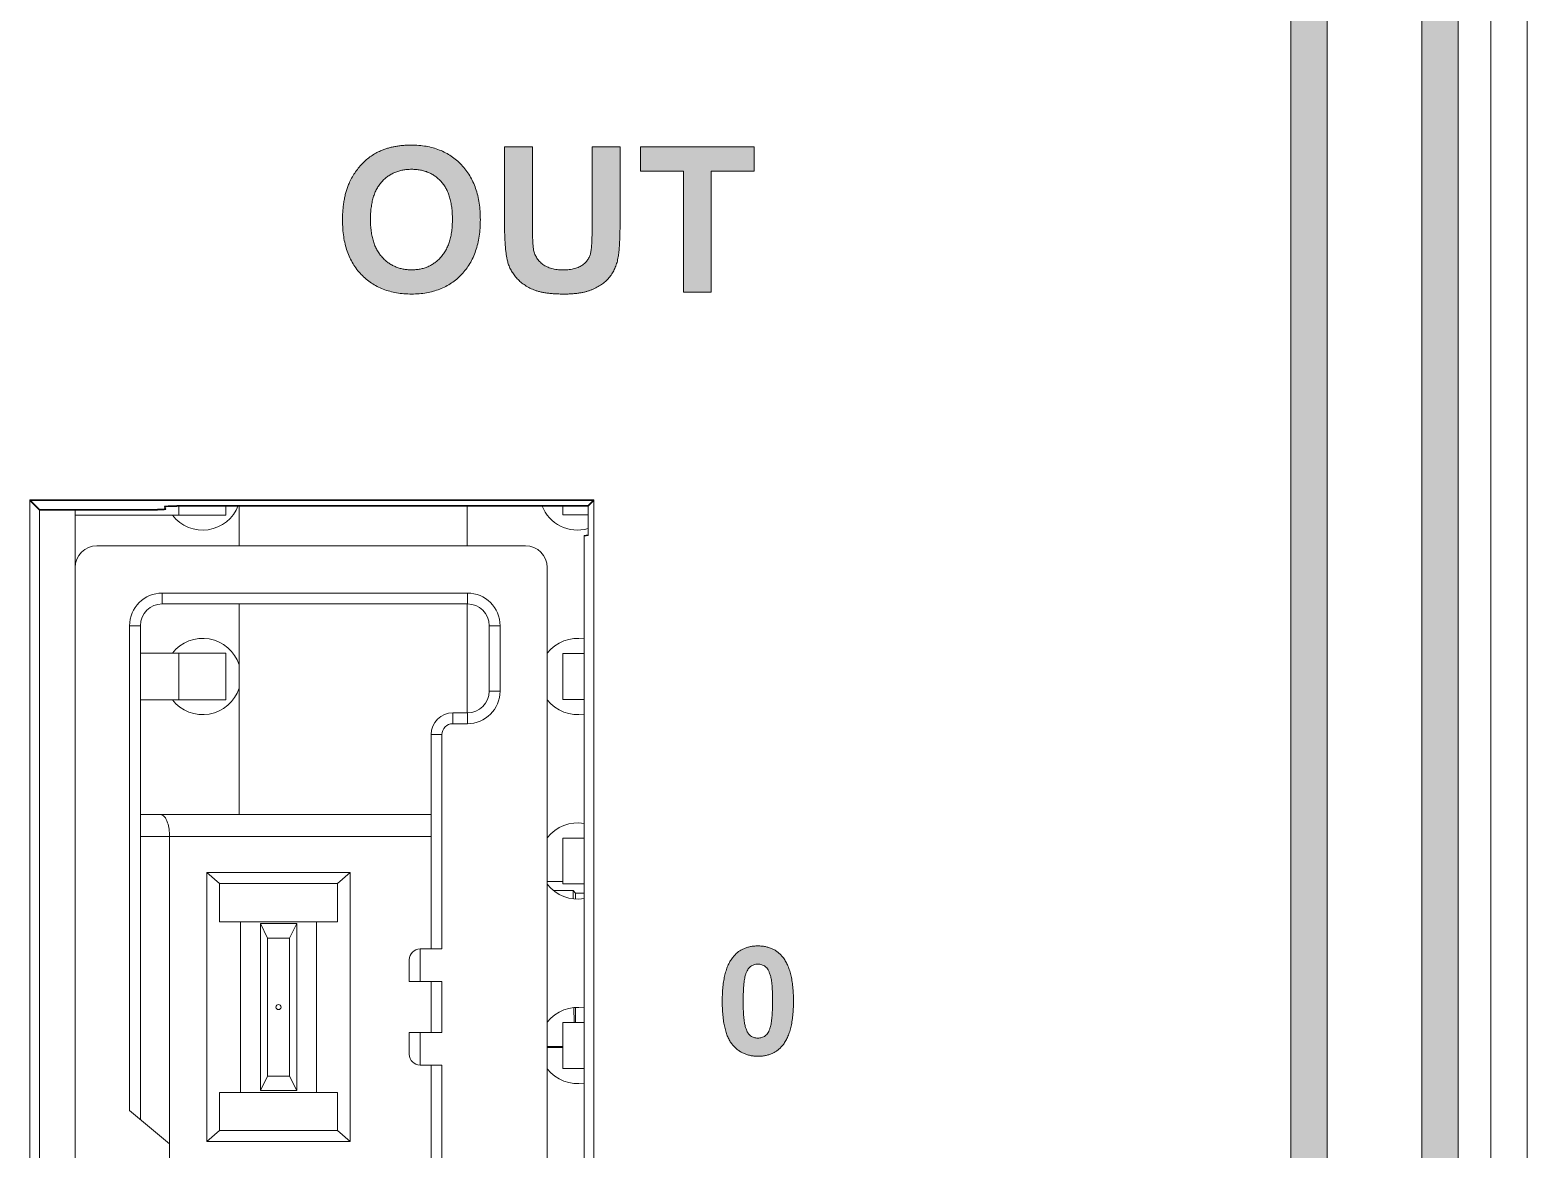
# Model space of a CAD drawing. Extents: x 222 to 1672, y 144 to 807.
# Drawn here: x 453.35 to 473.96, y 442.98 to 458.39 of the extents above; entities that cross this region are included whole.
import ezdxf

# ---------------------------------------------------------------- set-up
doc = ezdxf.new("R2010")
doc.units = 0
doc.header["$LTSCALE"] = 2
doc.header["$MEASUREMENT"] = 0
doc.layers.get('0').update_dxf_attribs({"linetype": 'CONTINUOUS'})
doc.layers.add('DIM', color=7, linetype='CONTINUOUS')

msp = doc.modelspace()

# ---------------------------------------------------------------- hatches: boundary and pattern name
at = {"lineweight": 5}
h = msp.add_hatch(color=256, dxfattribs=at)
edge = h.paths.add_edge_path(flags=0)
edge.add_spline(control_points=[(458.60094, 456.8025), (458.58131, 456.80227), (458.54267, 456.8018), (458.48555, 456.79829), (458.43027, 456.79159), (458.37654, 456.7836), (458.32479, 456.77201), (458.2745, 456.75905), (458.22606, 456.74309), (458.19489, 456.7303), (458.17947, 456.72398)], knot_values=[0, 0, 0, 0, 0.13646926, 0.26853373, 0.39747909, 0.5233718, 0.64589363, 0.76588977, 0.88417581, 1, 1, 1, 1], weights=[1, 1, 1, 1, 1, 1, 1, 1, 1, 1, 1], degree=3, periodic=0)
edge.add_spline(control_points=[(458.17947, 456.72398), (458.15675, 456.71355), (458.11087, 456.6925), (458.04634, 456.65068), (457.98401, 456.60229), (457.92551, 456.54619), (457.87125, 456.48437), (457.82257, 456.41796), (457.77928, 456.34783), (457.75605, 456.29821), (457.74437, 456.27326)], knot_values=[0, 0, 0, 0, 0.11689086, 0.23606231, 0.35901386, 0.4859442, 0.6148793, 0.74369152, 0.87108765, 1, 1, 1, 1], weights=[1, 1, 1, 1, 1, 1, 1, 1, 1, 1, 1], degree=3, periodic=0)
edge.add_spline(control_points=[(457.74437, 456.27326), (457.73722, 456.25571), (457.72265, 456.21993), (457.70432, 456.16389), (457.68911, 456.1047), (457.67695, 456.04259), (457.66661, 455.97756), (457.66027, 455.9093), (457.65545, 455.8381), (457.65517, 455.78956), (457.65503, 455.76484)], knot_values=[0, 0, 0, 0, 0.10936306, 0.22295833, 0.33999827, 0.46184635, 0.58820242, 0.71990065, 0.85737385, 1, 1, 1, 1], weights=[1, 1, 1, 1, 1, 1, 1, 1, 1, 1, 1], degree=3, periodic=0)
edge.add_spline(control_points=[(457.65503, 455.76484), (457.65575, 455.72635), (457.65714, 455.65143), (457.66949, 455.54224), (457.68907, 455.43928), (457.71779, 455.34283), (457.75358, 455.25232), (457.79859, 455.16869), (457.85052, 455.09068), (457.91139, 455.02027), (457.97853, 454.95704), (458.05155, 454.90152), (458.13056, 454.85497), (458.21501, 454.81668), (458.30515, 454.78758), (458.40058, 454.76617), (458.5018, 454.75386), (458.57113, 454.75211), (458.60655, 454.75122)], knot_values=[0, 0, 0, 0, 0.07339736, 0.14284229, 0.2092771, 0.2730235, 0.33450879, 0.3945577, 0.45382587, 0.51289011, 0.57163, 0.62944712, 0.68745578, 0.74616087, 0.80592444, 0.86777895, 0.93244678, 1, 1, 1, 1], weights=[1, 1, 1, 1, 1, 1, 1, 1, 1, 1, 1, 1, 1, 1, 1, 1, 1, 1, 1], degree=3, periodic=0)
edge.add_spline(control_points=[(458.60655, 454.75122), (458.64158, 454.75211), (458.71011, 454.75384), (458.81024, 454.76625), (458.90485, 454.78744), (458.99401, 454.81722), (459.07799, 454.85534), (459.15625, 454.90254), (459.22951, 454.95766), (459.29609, 455.02166), (459.35699, 455.09227), (459.40901, 455.17078), (459.4539, 455.25515), (459.48979, 455.34655), (459.51841, 455.44411), (459.53804, 455.54839), (459.55035, 455.65904), (459.55175, 455.73503), (459.55247, 455.77406)], knot_values=[0, 0, 0, 0, 0.06666596, 0.13045699, 0.19170072, 0.25095071, 0.30908409, 0.36689695, 0.42460687, 0.48322793, 0.54237584, 0.60174516, 0.66213179, 0.72397516, 0.78833509, 0.85539542, 0.92572242, 1, 1, 1, 1], weights=[1, 1, 1, 1, 1, 1, 1, 1, 1, 1, 1, 1, 1, 1, 1, 1, 1, 1, 1], degree=3, periodic=0)
edge.add_spline(control_points=[(459.55247, 455.77406), (459.55173, 455.81335), (459.55031, 455.88986), (459.53818, 456.00138), (459.51791, 456.10622), (459.48946, 456.20457), (459.45304, 456.29634), (459.40836, 456.3816), (459.35526, 456.46007), (459.29427, 456.53145), (459.22655, 456.59508), (459.1532, 456.65085), (459.07436, 456.69799), (458.98992, 456.736), (458.90052, 456.7664), (458.80541, 456.78744), (458.70491, 456.7999), (458.6361, 456.80162), (458.60094, 456.8025)], knot_values=[0, 0, 0, 0, 0.07436179, 0.14479272, 0.21201739, 0.27625515, 0.33831118, 0.39857909, 0.45810394, 0.51727293, 0.57592887, 0.63366578, 0.69136781, 0.74940167, 0.80863597, 0.86977913, 0.9334594, 1, 1, 1, 1], weights=[1, 1, 1, 1, 1, 1, 1, 1, 1, 1, 1, 1, 1, 1, 1, 1, 1, 1, 1], degree=3, periodic=0)
edge = h.paths.add_edge_path(flags=0)
edge.add_spline(control_points=[(458.60575, 456.46917), (458.62648, 456.46863), (458.66702, 456.46756), (458.7262, 456.4594), (458.78228, 456.44613), (458.83542, 456.42795), (458.88506, 456.40344), (458.93176, 456.37433), (458.97486, 456.3393), (459.0152, 456.29971), (459.05142, 456.25422), (459.08264, 456.20298), (459.10921, 456.14643), (459.13076, 456.08437), (459.14744, 456.01689), (459.15931, 455.94401), (459.16659, 455.86569), (459.16742, 455.8116), (459.16785, 455.78367)], knot_values=[0, 0, 0, 0, 0.06178901, 0.12086858, 0.17776155, 0.23342875, 0.28792849, 0.34250964, 0.3971779, 0.45321565, 0.51074479, 0.57009753, 0.63173492, 0.6967238, 0.76568596, 0.83874949, 0.91673504, 1, 1, 1, 1], weights=[1, 1, 1, 1, 1, 1, 1, 1, 1, 1, 1, 1, 1, 1, 1, 1, 1, 1, 1], degree=3, periodic=0)
edge.add_spline(control_points=[(459.16785, 455.78367), (459.16747, 455.75547), (459.16673, 455.7007), (459.15874, 455.62137), (459.1472, 455.54733), (459.12996, 455.47878), (459.10758, 455.4157), (459.08036, 455.358), (459.04809, 455.30586), (459.01121, 455.25922), (458.97006, 455.21844), (458.9264, 455.18241), (458.87957, 455.15239), (458.83036, 455.12708), (458.7781, 455.10799), (458.72306, 455.09424), (458.66528, 455.08622), (458.62581, 455.08512), (458.60575, 455.08455)], knot_values=[0, 0, 0, 0, 0.08340256, 0.16199431, 0.23565508, 0.30493971, 0.37080045, 0.43336445, 0.4933397, 0.55183778, 0.60883276, 0.6644329, 0.71901145, 0.77308278, 0.82783696, 0.88322611, 0.94066854, 1, 1, 1, 1], weights=[1, 1, 1, 1, 1, 1, 1, 1, 1, 1, 1, 1, 1, 1, 1, 1, 1, 1, 1], degree=3, periodic=0)
edge.add_spline(control_points=[(458.60575, 455.08455), (458.5857, 455.08513), (458.54623, 455.08626), (458.48838, 455.09411), (458.43345, 455.10848), (458.38096, 455.12763), (458.33122, 455.15268), (458.2838, 455.1828), (458.23981, 455.21924), (458.19844, 455.26052), (458.16057, 455.30689), (458.12801, 455.35903), (458.10078, 455.41639), (458.07841, 455.47882), (458.06073, 455.54637), (458.0487, 455.61906), (458.04077, 455.69683), (458.04003, 455.7504), (458.03965, 455.77806)], knot_values=[0, 0, 0, 0, 0.0595377, 0.1171798, 0.17285898, 0.22780348, 0.28277087, 0.3378725, 0.39422382, 0.45197763, 0.51117506, 0.57156869, 0.63399234, 0.69933567, 0.76819203, 0.84100102, 0.91789283, 1, 1, 1, 1], weights=[1, 1, 1, 1, 1, 1, 1, 1, 1, 1, 1, 1, 1, 1, 1, 1, 1, 1, 1], degree=3, periodic=0)
edge.add_spline(control_points=[(458.03965, 455.77806), (458.04009, 455.80612), (458.04095, 455.86047), (458.04803, 455.93925), (458.06063, 456.01242), (458.07699, 456.08045), (458.09922, 456.14292), (458.12594, 456.2001), (458.15767, 456.25185), (458.19445, 456.29769), (458.23491, 456.33825), (458.27876, 456.37329), (458.32587, 456.40285), (458.3758, 456.42723), (458.42895, 456.44641), (458.4852, 456.45929), (458.54447, 456.46759), (458.58502, 456.46863), (458.60575, 456.46917)], knot_values=[0, 0, 0, 0, 0.08309008, 0.16093541, 0.23395415, 0.3028278, 0.36787616, 0.42997559, 0.489466, 0.54715698, 0.60364926, 0.65880777, 0.71301514, 0.76802598, 0.82307093, 0.87995917, 0.93863414, 1, 1, 1, 1], weights=[1, 1, 1, 1, 1, 1, 1, 1, 1, 1, 1, 1, 1, 1, 1, 1, 1, 1, 1], degree=3, periodic=0)
h = msp.add_hatch(color=256, dxfattribs=at)
edge = h.paths.add_edge_path(flags=0)
edge.add_spline(control_points=[(460.69269, 455.08455), (460.67839, 455.08476), (460.65055, 455.08516), (460.6099, 455.089), (460.57157, 455.09434), (460.53547, 455.10232), (460.50192, 455.1132), (460.4705, 455.12615), (460.44099, 455.14062), (460.40623, 455.16428), (460.36782, 455.19774), (460.33015, 455.24466), (460.30164, 455.29788), (460.29129, 455.33682), (460.28604, 455.35659)], knot_values=[0, 0, 0, 0, 0.08038917, 0.15654128, 0.22940043, 0.2979068, 0.36417, 0.4274865, 0.48894978, 0.54852113, 0.6634667, 0.77406868, 0.88526316, 1, 1, 1, 1], weights=[1, 1, 1, 1, 1, 1, 1, 1, 1, 1, 1, 1, 1, 1, 1], degree=3, periodic=0)
edge.add_spline(control_points=[(460.28604, 455.35659), (460.28477, 455.36392), (460.2819, 455.3804), (460.27896, 455.4081), (460.27603, 455.44135), (460.27439, 455.48039), (460.27212, 455.5251), (460.27103, 455.5756), (460.27084, 455.6317), (460.27056, 455.67096), (460.27041, 455.69153)], knot_values=[0, 0, 0, 0, 0.06652353, 0.14943664, 0.24886075, 0.36479786, 0.49861906, 0.64906074, 0.81617506, 1, 1, 1, 1], weights=[1, 1, 1, 1, 1, 1, 1, 1, 1, 1, 1], degree=3, periodic=0)
edge.add_line((460.27041, 455.69153), (460.27041, 456.77686))
edge.add_line((460.27041, 456.77686), (459.8858, 456.77686))
edge.add_line((459.8858, 456.77686), (459.8858, 455.71436))
edge.add_spline(control_points=[(459.8858, 455.71436), (459.88602, 455.68739), (459.88646, 455.63503), (459.8878, 455.55915), (459.89106, 455.48836), (459.8956, 455.42266), (459.90038, 455.36194), (459.9074, 455.30639), (459.91508, 455.25595), (459.92185, 455.22422), (459.92506, 455.20915)], knot_values=[0, 0, 0, 0, 0.15942763, 0.30941019, 0.44845404, 0.57817481, 0.69857221, 0.80830605, 0.90899105, 1, 1, 1, 1], weights=[1, 1, 1, 1, 1, 1, 1, 1, 1, 1, 1], degree=3, periodic=0)
edge.add_spline(control_points=[(459.92506, 455.20915), (459.93031, 455.19002), (459.94098, 455.15114), (459.9665, 455.09519), (459.99836, 455.04016), (460.03755, 454.98695), (460.08442, 454.9367), (460.13947, 454.89128), (460.20198, 454.85073), (460.25996, 454.82144), (460.31118, 454.80069), (460.3549, 454.78782), (460.40254, 454.77598), (460.45466, 454.76709), (460.51093, 454.75989), (460.57148, 454.75465), (460.63644, 454.75209), (460.6812, 454.75152), (460.70431, 454.75122)], knot_values=[0, 0, 0, 0, 0.06048953, 0.12291424, 0.18703728, 0.25439173, 0.32419538, 0.39628452, 0.47171011, 0.55120636, 0.59420856, 0.64024978, 0.69018595, 0.74401006, 0.80155788, 0.86334829, 0.92945731, 1, 1, 1, 1], weights=[1, 1, 1, 1, 1, 1, 1, 1, 1, 1, 1, 1, 1, 1, 1, 1, 1, 1, 1], degree=3, periodic=0)
edge.add_spline(control_points=[(460.70431, 454.75122), (460.72354, 454.75134), (460.7611, 454.75156), (460.81616, 454.75445), (460.86844, 454.75909), (460.91787, 454.76603), (460.96445, 454.77427), (461.00821, 454.78464), (461.04911, 454.7971), (461.09931, 454.81551), (461.15689, 454.84285), (461.21973, 454.88082), (461.27544, 454.92397), (461.32345, 454.97283), (461.36447, 455.02719), (461.39827, 455.08729), (461.42472, 455.15334), (461.44114, 455.21314), (461.4509, 455.26644), (461.45775, 455.31333), (461.46307, 455.36682), (461.46814, 455.4269), (461.47078, 455.4936), (461.47392, 455.56677), (461.4754, 455.64651), (461.47549, 455.70194), (461.47554, 455.73079)], knot_values=[0, 0, 0, 0, 0.03932487, 0.07678331, 0.11270434, 0.14661037, 0.17880056, 0.20939946, 0.23850983, 0.26615535, 0.31868008, 0.36855503, 0.41602247, 0.46236442, 0.50818453, 0.55489108, 0.6029106, 0.65332384, 0.68138696, 0.71367082, 0.75018886, 0.79127918, 0.836933, 0.88666722, 0.94101775, 1, 1, 1, 1], weights=[1, 1, 1, 1, 1, 1, 1, 1, 1, 1, 1, 1, 1, 1, 1, 1, 1, 1, 1, 1, 1, 1, 1, 1, 1, 1, 1], degree=3, periodic=0)
edge.add_line((461.47554, 455.73079), (461.47554, 456.77686))
edge.add_line((461.47554, 456.77686), (461.09093, 456.77686))
edge.add_line((461.09093, 456.77686), (461.09093, 455.66829))
edge.add_spline(control_points=[(461.09093, 455.66829), (461.09083, 455.64919), (461.09064, 455.61233), (461.08981, 455.55918), (461.08873, 455.51015), (461.08682, 455.46553), (461.0839, 455.42507), (461.08077, 455.38887), (461.07732, 455.35676), (461.07166, 455.32007), (461.06063, 455.27797), (461.03729, 455.23187), (461.00421, 455.19044), (460.97028, 455.15971), (460.93858, 455.13795), (460.91163, 455.12345), (460.88171, 455.11159), (460.8492, 455.10145), (460.81388, 455.09413), (460.77592, 455.08835), (460.73521, 455.08533), (460.70712, 455.08482), (460.69269, 455.08455)], knot_values=[0, 0, 0, 0, 0.06863664, 0.13247917, 0.19105257, 0.24486216, 0.29297609, 0.33682133, 0.37546073, 0.4089965, 0.4702461, 0.53099151, 0.59320946, 0.6598157, 0.69469498, 0.73120071, 0.76952582, 0.81021257, 0.85342273, 0.89903706, 0.94814381, 1, 1, 1, 1], weights=[1, 1, 1, 1, 1, 1, 1, 1, 1, 1, 1, 1, 1, 1, 1, 1, 1, 1, 1, 1, 1, 1, 1], degree=3, periodic=0)
msp.add_hatch(color=256, dxfattribs=at).paths.add_polyline_path([(461.75759, 456.77686), (461.75759, 456.44353), (462.34734, 456.44353), (462.34734, 454.77686), (462.73195, 454.77686), (462.73195, 456.44353), (463.3217, 456.44353), (463.3217, 456.77686)], flags=0)
h = msp.add_hatch(color=256, dxfattribs=at)
edge = h.paths.add_edge_path(flags=0)
edge.add_spline(control_points=[(463.71505, 444.40997), (463.72118, 444.41791), (463.73359, 444.43398), (463.75032, 444.45997), (463.766, 444.48765), (463.78039, 444.51731), (463.794, 444.5487), (463.80583, 444.58224), (463.81701, 444.61737), (463.82702, 444.65433), (463.8351, 444.69326), (463.84325, 444.73382), (463.84936, 444.77648), (463.85436, 444.82098), (463.85878, 444.86724), (463.8612, 444.91537), (463.8632, 444.96535), (463.86339, 444.99932), (463.86349, 445.01665)], knot_values=[0, 0, 0, 0, 0.04726516, 0.09577129, 0.14572053, 0.19729806, 0.25129218, 0.30705906, 0.36505864, 0.42525078, 0.48764259, 0.55262317, 0.62046967, 0.69088208, 0.76397059, 0.8397144, 0.9182258, 1, 1, 1, 1], weights=[1, 1, 1, 1, 1, 1, 1, 1, 1, 1, 1, 1, 1, 1, 1, 1, 1, 1, 1], degree=3, periodic=0)
edge.add_spline(control_points=[(463.86349, 445.01665), (463.86339, 445.03398), (463.86319, 445.06804), (463.86121, 445.11813), (463.85878, 445.16635), (463.85435, 445.21261), (463.84939, 445.25712), (463.84311, 445.29982), (463.83552, 445.34058), (463.82732, 445.37957), (463.81725, 445.41637), (463.80655, 445.45156), (463.79422, 445.48469), (463.78092, 445.51604), (463.76703, 445.54567), (463.75112, 445.57307), (463.73457, 445.5989), (463.72228, 445.61488), (463.71626, 445.62272)], knot_values=[0, 0, 0, 0, 0.08189537, 0.16099617, 0.23685222, 0.31004903, 0.38056578, 0.44851282, 0.51396733, 0.57645159, 0.63673293, 0.69422523, 0.750237, 0.80369016, 0.85513767, 0.90474939, 0.95332739, 1, 1, 1, 1], weights=[1, 1, 1, 1, 1, 1, 1, 1, 1, 1, 1, 1, 1, 1, 1, 1, 1, 1, 1], degree=3, periodic=0)
edge.add_spline(control_points=[(463.71626, 445.62272), (463.70573, 445.63501), (463.68494, 445.6593), (463.64895, 445.69058), (463.61051, 445.71756), (463.56879, 445.73942), (463.52407, 445.75626), (463.47637, 445.76817), (463.42572, 445.77559), (463.39096, 445.77643), (463.37311, 445.77686)], knot_values=[0, 0, 0, 0, 0.12442451, 0.24564757, 0.36580018, 0.48507956, 0.60703538, 0.73264767, 0.8626769, 1, 1, 1, 1], weights=[1, 1, 1, 1, 1, 1, 1, 1, 1, 1, 1], degree=3, periodic=0)
edge.add_spline(control_points=[(463.37311, 445.77686), (463.35535, 445.77643), (463.32059, 445.77558), (463.27008, 445.76812), (463.22238, 445.75668), (463.17797, 445.7395), (463.1362, 445.71833), (463.09778, 445.6918), (463.06218, 445.66079), (463.04159, 445.63671), (463.03116, 445.62452)], knot_values=[0, 0, 0, 0, 0.13724218, 0.26869426, 0.39400061, 0.51584763, 0.63605872, 0.75530012, 0.87604159, 1, 1, 1, 1], weights=[1, 1, 1, 1, 1, 1, 1, 1, 1, 1, 1], degree=3, periodic=0)
edge.add_spline(control_points=[(463.03116, 445.62452), (463.02504, 445.61659), (463.01263, 445.60052), (462.99589, 445.57453), (462.9802, 445.54685), (462.9659, 445.51725), (462.95214, 445.48603), (462.94042, 445.45254), (462.92914, 445.41757), (462.91964, 445.38058), (462.91099, 445.34189), (462.90303, 445.30136), (462.89681, 445.25883), (462.89188, 445.21451), (462.88742, 445.16836), (462.88503, 445.12043), (462.88301, 445.07065), (462.88282, 445.03688), (462.88272, 445.01965)], knot_values=[0, 0, 0, 0, 0.04739756, 0.09603957, 0.14612872, 0.19785074, 0.25156077, 0.30748387, 0.36564592, 0.42542701, 0.48809583, 0.55325843, 0.62082615, 0.6914358, 0.76425703, 0.84021301, 0.91847068, 1, 1, 1, 1], weights=[1, 1, 1, 1, 1, 1, 1, 1, 1, 1, 1, 1, 1, 1, 1, 1, 1, 1, 1], degree=3, periodic=0)
edge.add_spline(control_points=[(462.88272, 445.01965), (462.88286, 445.00212), (462.88314, 444.96776), (462.88455, 444.91726), (462.88735, 444.86888), (462.89082, 444.82247), (462.8957, 444.7782), (462.90128, 444.73588), (462.90832, 444.69563), (462.91589, 444.65727), (462.92504, 444.62114), (462.9349, 444.58701), (462.94591, 444.55486), (462.95838, 444.52491), (462.97115, 444.49661), (462.98553, 444.47066), (463.001, 444.44674), (463.02238, 444.4177), (463.05181, 444.38555), (463.08947, 444.35106), (463.13017, 444.32216), (463.17363, 444.29843), (463.21973, 444.28004), (463.26858, 444.26719), (463.31996, 444.25916), (463.35515, 444.25815), (463.37311, 444.25763)], knot_values=[0, 0, 0, 0, 0.05118204, 0.10033534, 0.14749325, 0.19266703, 0.23620178, 0.27752007, 0.3172814, 0.35547941, 0.39165343, 0.42608062, 0.45919078, 0.49079835, 0.52076268, 0.54982135, 0.57732095, 0.60387596, 0.65502457, 0.70430386, 0.75274911, 0.8003861, 0.84855604, 0.89729083, 0.94758538, 1, 1, 1, 1], weights=[1, 1, 1, 1, 1, 1, 1, 1, 1, 1, 1, 1, 1, 1, 1, 1, 1, 1, 1, 1, 1, 1, 1, 1, 1, 1, 1], degree=3, periodic=0)
edge.add_spline(control_points=[(463.37311, 444.25763), (463.39086, 444.25806), (463.42562, 444.25891), (463.47614, 444.26636), (463.52391, 444.27789), (463.56842, 444.29483), (463.61006, 444.31626), (463.64844, 444.34268), (463.68403, 444.37371), (463.70462, 444.39778), (463.71505, 444.40997)], knot_values=[0, 0, 0, 0, 0.13723726, 0.26868461, 0.39398646, 0.51655324, 0.63607179, 0.7553089, 0.87604604, 1, 1, 1, 1], weights=[1, 1, 1, 1, 1, 1, 1, 1, 1, 1, 1], degree=3, periodic=0)
edge = h.paths.add_edge_path(flags=0)
edge.add_spline(control_points=[(463.37311, 444.50763), (463.36397, 444.50808), (463.34602, 444.50897), (463.31965, 444.51459), (463.29527, 444.52525), (463.27152, 444.53903), (463.24978, 444.55974), (463.23103, 444.5884), (463.21377, 444.62447), (463.20125, 444.66028), (463.19286, 444.69446), (463.18678, 444.72572), (463.18229, 444.76208), (463.17791, 444.80333), (463.17526, 444.84966), (463.17262, 444.90083), (463.17168, 444.95705), (463.17135, 444.99621), (463.17118, 445.01665)], knot_values=[0, 0, 0, 0, 0.04512183, 0.08866411, 0.13209397, 0.17601351, 0.22357724, 0.27870269, 0.34415022, 0.42060727, 0.465452, 0.51781002, 0.57766109, 0.64623624, 0.72253169, 0.80666994, 0.89914086, 1, 1, 1, 1], weights=[1, 1, 1, 1, 1, 1, 1, 1, 1, 1, 1, 1, 1, 1, 1, 1, 1, 1, 1], degree=3, periodic=0)
edge.add_spline(control_points=[(463.17118, 445.01665), (463.17131, 445.03718), (463.17155, 445.07665), (463.1731, 445.13355), (463.17531, 445.18576), (463.17899, 445.23345), (463.18338, 445.27655), (463.18868, 445.31517), (463.19508, 445.34912), (463.20071, 445.36994), (463.20334, 445.37963)], knot_values=[0, 0, 0, 0, 0.16858733, 0.32406361, 0.4673016, 0.59760521, 0.71666262, 0.82295757, 0.91762651, 1, 1, 1, 1], weights=[1, 1, 1, 1, 1, 1, 1, 1, 1, 1, 1], degree=3, periodic=0)
edge.add_spline(control_points=[(463.20334, 445.37963), (463.20753, 445.39247), (463.21545, 445.41668), (463.23128, 445.44908), (463.24961, 445.47548), (463.27124, 445.49517), (463.29473, 445.50933), (463.31957, 445.51947), (463.34587, 445.52561), (463.36396, 445.52644), (463.37311, 445.52686)], knot_values=[0, 0, 0, 0, 0.1659673, 0.31305139, 0.44192502, 0.55875683, 0.66987759, 0.77761514, 0.88757604, 1, 1, 1, 1], weights=[1, 1, 1, 1, 1, 1, 1, 1, 1, 1, 1], degree=3, periodic=0)
edge.add_spline(control_points=[(463.37311, 445.52686), (463.38225, 445.52644), (463.40034, 445.5256), (463.42657, 445.51953), (463.45117, 445.5093), (463.47471, 445.49511), (463.49641, 445.47405), (463.51551, 445.44542), (463.53233, 445.40911), (463.54481, 445.37346), (463.55386, 445.33952), (463.55919, 445.308), (463.5645, 445.27167), (463.568, 445.23022), (463.57157, 445.18386), (463.5733, 445.13254), (463.57507, 445.07625), (463.57504, 445.03708), (463.57503, 445.01665)], knot_values=[0, 0, 0, 0, 0.04504961, 0.08911225, 0.13182726, 0.17593411, 0.22376167, 0.27948519, 0.34461322, 0.4204821, 0.46537732, 0.51756058, 0.57787186, 0.64628919, 0.72249611, 0.80697112, 0.89930591, 1, 1, 1, 1], weights=[1, 1, 1, 1, 1, 1, 1, 1, 1, 1, 1, 1, 1, 1, 1, 1, 1, 1, 1], degree=3, periodic=0)
edge.add_spline(control_points=[(463.57503, 445.01665), (463.5749, 444.99621), (463.57466, 444.95684), (463.57312, 444.90004), (463.5709, 444.84783), (463.56724, 444.80024), (463.56283, 444.75734), (463.55754, 444.71902), (463.5511, 444.68528), (463.5455, 444.66455), (463.54288, 444.65487)], knot_values=[0, 0, 0, 0, 0.16831399, 0.32429901, 0.4680057, 0.59873569, 0.71736211, 0.82318795, 0.91735697, 1, 1, 1, 1], weights=[1, 1, 1, 1, 1, 1, 1, 1, 1, 1, 1], degree=3, periodic=0)
edge.add_spline(control_points=[(463.54288, 444.65487), (463.53868, 444.64203), (463.53076, 444.61781), (463.51493, 444.58542), (463.49662, 444.55899), (463.47501, 444.53944), (463.45167, 444.52499), (463.4268, 444.51516), (463.40046, 444.50881), (463.38236, 444.50803), (463.37311, 444.50763)], knot_values=[0, 0, 0, 0, 0.16594734, 0.31301373, 0.44187187, 0.55868963, 0.66874762, 0.77761382, 0.88636151, 1, 1, 1, 1], weights=[1, 1, 1, 1, 1, 1, 1, 1, 1, 1, 1], degree=3, periodic=0)
at = {"layer": 'DIM', "lineweight": 5}
for points in [[(470.71272, 463.32772), (470.71272, 393.826), (468.46272, 391.576), (468.46272, 390.86889), (471.21272, 393.61889), (471.21272, 463.53483), (468.46272, 466.28483), (468.46272, 465.57772)], [(473.01272, 392.87331), (473.01272, 464.28042), (472.02082, 465.27231), (472.02082, 464.56521), (472.51272, 464.07331), (472.51272, 393.08042), (472.02082, 392.58852), (472.02082, 391.88141)]]:
    msp.add_hatch(color=256, dxfattribs=at).paths.add_polyline_path(points, flags=0)

# ---------------------------------------------------------------- linework, layer by layer
at = {"linetype": 'Continuous', "lineweight": 5}
for p, q in [((473.46272, 380.57686), (473.46272, 476.57686)), ((473.96272, 476.57686), (473.96272, 380.57686)), ((473.01272, 392.87331), (473.01272, 464.28042)), ((472.51272, 464.07331), (472.51272, 393.08041)), ((471.21272, 393.61889), (471.21272, 463.53483)), ((470.71272, 463.32773), (470.71272, 393.826))]:
    msp.add_line(p, q, dxfattribs=at)
at = {"lineweight": 5}
for p, q in [((460.27041, 456.77686), (459.8858, 456.77686)), ((459.8858, 456.77686), (459.8858, 455.71436)), ((460.27041, 455.69153), (460.27041, 456.77686)), ((461.47554, 456.77686), (461.09093, 456.77686)), ((461.09093, 456.77686), (461.09093, 455.66829)), ((461.47554, 455.73079), (461.47554, 456.77686)), ((463.3217, 456.77686), (461.75759, 456.77686)), ((461.75759, 456.77686), (461.75759, 456.44353)), ((463.3217, 456.44353), (463.3217, 456.77686)), ((461.75759, 456.44353), (462.34734, 456.44353)), ((462.34734, 456.44353), (462.34734, 454.77686)), ((462.73195, 454.77686), (462.73195, 456.44353)), ((462.73195, 456.44353), (463.3217, 456.44353)), ((462.34734, 454.77686), (462.73195, 454.77686))]:
    msp.add_line(p, q, dxfattribs=at)
at = {"color": 7, "linetype": 'Continuous', "lineweight": 5}
for p, q in [((461.11374, 451.91741), (453.3517, 451.91741)), ((453.3517, 451.91741), (453.3517, 392.95537)), ((453.48272, 451.78639), (453.3517, 451.91741)), ((461.11374, 451.90788), (453.3517, 451.90788)), ((453.3517, 451.90788), (453.3517, 392.94584)), ((453.48272, 451.77686), (453.3517, 451.90788)), ((455.46408, 451.8388), (461.03513, 451.8388)), ((455.46408, 451.82927), (461.03513, 451.82927)), ((456.04998, 451.70637), (456.04998, 451.8388)), ((456.22998, 451.28576), (456.22998, 451.8388)), ((459.36998, 451.28576), (459.36998, 451.8388)), ((460.68998, 451.8388), (460.68998, 451.71137)), ((461.03513, 451.8388), (461.11374, 451.91741)), ((461.03513, 451.82927), (461.11374, 451.90788)), ((461.03513, 451.8388), (461.03513, 451.43639)), ((461.03513, 451.82927), (461.03513, 451.42686)), ((461.11374, 392.95537), (461.11374, 451.91741)), ((461.11374, 392.94584), (461.11374, 451.90788)), ((453.48272, 451.78639), (454.98154, 451.78639)), ((453.48272, 393.08639), (453.48272, 451.78639)), ((453.48272, 451.77686), (454.98154, 451.77686)), ((453.48272, 393.07686), (453.48272, 451.77686)), ((453.97398, 451.78639), (453.97398, 450.98576)), ((453.97398, 451.70637), (455.39998, 451.70637)), ((456.04998, 451.70637), (455.39998, 451.70637)), ((461.03513, 451.71137), (460.68998, 451.71137)), ((461.03513, 451.43639), (460.98272, 451.42766)), ((460.98272, 451.42766), (460.98272, 393.08639)), ((461.03513, 451.42686), (460.98272, 451.41813)), ((460.98272, 451.41813), (460.98272, 393.07686)), ((460.17398, 451.28576), (454.27398, 451.28576)), ((453.97398, 393.88576), (453.97398, 450.98576)), ((460.47398, 393.88576), (460.47398, 450.98576)), ((455.17398, 450.63576), (459.37398, 450.63576)), ((455.17398, 450.63576), (455.17398, 450.48576)), ((459.37398, 450.63576), (459.37398, 450.48576)), ((455.17398, 450.48576), (459.37398, 450.48576)), ((456.22998, 447.58576), (456.22998, 450.48576)), ((459.36998, 448.98576), (459.36998, 450.48576)), ((454.72398, 443.51162), (454.72398, 450.18576)), ((454.72398, 450.18576), (454.87398, 450.18576)), ((454.87398, 443.38576), (454.87398, 450.18576)), ((459.67398, 450.18576), (459.67398, 449.28576)), ((459.82398, 450.18576), (459.67398, 450.18576)), ((459.82398, 450.18576), (459.82398, 449.28576)), ((455.39998, 449.80637), (454.87398, 449.80637)), ((455.39998, 449.80637), (455.39998, 449.16637)), ((455.39998, 449.80637), (456.04998, 449.80637)), ((456.04998, 449.16637), (456.04998, 449.80637)), ((460.68998, 449.80137), (460.68998, 449.17137)), ((460.68998, 449.80137), (460.98272, 449.80137)), ((454.87398, 449.16637), (455.39998, 449.16637)), ((456.04998, 449.16637), (455.39998, 449.16637)), ((459.82398, 449.28576), (459.67398, 449.28576)), ((460.98272, 449.17137), (460.68998, 449.17137)), ((459.37398, 448.98576), (459.17398, 448.98576)), ((459.17398, 448.83576), (459.17398, 448.98576)), ((459.37398, 448.83576), (459.37398, 448.98576)), ((459.37398, 448.83576), (459.17398, 448.83576)), ((459.02398, 448.68576), (458.87398, 448.68576)), ((458.87398, 448.68576), (458.87398, 445.73576)), ((459.02398, 448.68576), (459.02398, 445.73576)), ((455.14971, 447.58576), (454.87398, 447.58576)), ((458.87398, 447.58576), (455.14971, 447.58576)), ((455.27398, 447.28576), (454.87398, 447.28576)), ((455.27398, 443.05012), (455.27398, 447.28576)), ((458.87398, 447.28576), (455.27398, 447.28576)), ((460.68998, 447.26137), (460.68998, 446.63137)), ((460.68998, 447.26137), (460.98272, 447.26137)), ((455.7871, 446.78576), (455.7871, 443.08576)), ((455.9603, 446.63576), (455.7871, 446.78576)), ((455.7871, 446.78576), (457.76086, 446.78576)), ((457.76086, 446.78576), (457.58765, 446.63576)), ((457.76086, 446.78576), (457.76086, 443.08576)), ((460.68998, 446.66416), (460.47398, 446.66416)), ((455.9603, 446.63576), (455.9603, 446.11076)), ((455.9603, 446.63576), (457.58765, 446.63576)), ((457.58765, 446.63576), (457.58765, 446.11076)), ((460.82811, 446.53813), (460.55987, 446.53813)), ((460.98272, 446.63137), (460.68998, 446.63137)), ((460.82811, 446.53813), (460.86272, 446.50352)), ((460.82811, 446.53813), (460.82901, 446.42492)), ((460.98272, 446.50352), (460.86272, 446.50352)), ((460.86272, 446.42208), (460.86272, 446.50352)), ((456.24898, 446.11076), (455.9603, 446.11076)), ((456.24898, 446.11076), (456.24898, 443.76076)), ((457.29898, 446.11076), (456.24898, 446.11076)), ((456.52398, 446.08576), (456.52398, 443.78576)), ((456.52398, 446.08576), (456.62398, 445.88576)), ((457.02398, 446.08576), (456.52398, 446.08576)), ((457.02398, 446.08576), (456.92398, 445.88576)), ((457.02398, 443.78576), (457.02398, 446.08576)), ((457.29898, 446.11076), (457.29898, 443.76076)), ((457.29898, 446.11076), (457.58765, 446.11076)), ((456.62398, 445.88576), (456.62398, 443.98576)), ((456.92398, 445.88576), (456.62398, 445.88576)), ((456.92398, 443.98576), (456.92398, 445.88576)), ((458.72398, 445.73576), (458.72398, 445.28576)), ((459.02398, 445.73576), (458.72398, 445.73576)), ((458.57398, 445.58576), (458.57398, 445.28576)), ((458.72398, 445.28576), (458.57398, 445.28576)), ((458.72398, 445.28576), (459.02398, 445.28576)), ((458.87398, 445.28576), (458.87398, 444.58576)), ((459.02398, 445.28576), (459.02398, 444.58576)), ((460.84088, 444.92907), (460.84253, 444.72137)), ((460.86272, 444.72137), (460.86272, 444.93066)), ((458.57398, 444.58576), (458.57398, 444.28576)), ((458.57398, 444.58576), (458.72398, 444.58576)), ((458.72398, 444.58576), (458.72398, 444.13576)), ((459.02398, 444.58576), (458.72398, 444.58576)), ((460.68998, 444.72137), (460.68998, 444.09137)), ((460.68998, 444.72137), (460.98272, 444.72137)), ((460.68998, 444.39445), (460.47398, 444.39445)), ((460.47398, 444.37685), (460.68998, 444.37685)), ((456.52398, 443.78576), (456.62398, 443.98576)), ((456.62398, 443.98576), (456.92398, 443.98576)), ((457.02398, 443.78576), (456.92398, 443.98576)), ((458.72398, 444.13576), (459.02398, 444.13576)), ((458.87398, 444.13576), (458.87398, 442.68576)), ((459.02398, 444.13576), (459.02398, 442.68576)), ((460.98272, 444.09137), (460.68998, 444.09137)), ((455.9603, 443.76076), (455.9603, 443.23576)), ((456.24898, 443.76076), (455.9603, 443.76076)), ((457.29898, 443.76076), (456.24898, 443.76076)), ((456.52398, 443.78576), (457.02398, 443.78576)), ((457.29898, 443.76076), (457.58765, 443.76076)), ((457.58765, 443.76076), (457.58765, 443.23576)), ((455.27398, 443.05012), (454.72398, 443.51162)), ((455.7871, 443.08576), (455.9603, 443.23576)), ((457.58765, 443.23576), (455.9603, 443.23576)), ((457.58765, 443.23576), (457.76086, 443.08576)), ((455.27398, 442.68576), (455.27398, 443.05012)), ((457.76086, 443.08576), (455.7871, 443.08576))]:
    msp.add_line(p, q, dxfattribs=at)
at = {"color": 8, "linetype": 'Continuous', "lineweight": 5}
msp.add_line((455.39998, 451.8383), (455.39998, 451.70637), dxfattribs=at)
at = {"color": 7, "linetype": 'Continuous', "lineweight": 5}
msp.add_circle((456.77398, 444.93576), 0.035, dxfattribs=at)
for centre, radius, start, end in [((455.72998, 452.02637), 0.525, 217.555079, 339.066974), ((460.88998, 452.02637), 0.525, 200.933026, 286.050166), ((454.27398, 450.98576), 0.3, 90, 180), ((460.17398, 450.98576), 0.3, 0, 90), ((455.17398, 450.18576), 0.45, 90, 180), ((459.37398, 450.18576), 0.45, 0, 90), ((455.17398, 450.18576), 0.3, 90, 180), ((459.37398, 450.18576), 0.3, 0, 90), ((455.72998, 449.48637), 0.525, 17.75279, 142.444921), ((460.88998, 449.48637), 0.525, 79.825043, 142.408566), ((455.72998, 449.48637), 0.525, 217.555079, 342.24721), ((459.37398, 449.28576), 0.45, 270, 360), ((459.37398, 449.28576), 0.3, 270, 360), ((460.88998, 449.48637), 0.525, 217.591434, 280.174957), ((459.17398, 448.68576), 0.3, 90, 180), ((459.17398, 448.68576), 0.15, 90, 180), ((460.88998, 446.94637), 0.525, 79.825043, 142.408566), ((460.88998, 446.94637), 0.525, 217.591434, 280.174957), ((458.72398, 445.58576), 0.15, 90, 180), ((460.88998, 444.40637), 0.525, 79.825043, 142.408566), ((458.72398, 444.28576), 0.15, 180, 270), ((460.88998, 444.40637), 0.525, 217.591434, 280.174957)]:
    msp.add_arc(centre, radius, start, end, dxfattribs=at)
for centre, major_axis, start_param, end_param in [((455.99856, 452.28217), (0, 0.92617), 2.0828041, 2.12242768), ((455.99856, 452.27264), (0, -0.92617), 5.22439675, 5.26402034)]:
    msp.add_ellipse(centre, major_axis=major_axis, ratio=0.98603832, start_param=start_param, end_param=end_param, dxfattribs=at)
at = {"lineweight": 5}
for points, knots in [([(458.17947, 456.72398), (458.19489, 456.7303), (458.22606, 456.74309), (458.2745, 456.75905), (458.32479, 456.77201), (458.37654, 456.7836), (458.43027, 456.79159), (458.48555, 456.79829), (458.54267, 456.8018), (458.58131, 456.80227), (458.60094, 456.8025)], [0, 0, 0, 0, 0.11582419, 0.23411023, 0.35410637, 0.4766282, 0.60252091, 0.73146627, 0.86353074, 1, 1, 1, 1]), ([(458.60094, 456.8025), (458.6361, 456.80162), (458.70491, 456.7999), (458.80541, 456.78744), (458.90052, 456.7664), (458.98992, 456.736), (459.07436, 456.69799), (459.1532, 456.65085), (459.22655, 456.59508), (459.29427, 456.53145), (459.35526, 456.46007), (459.40836, 456.3816), (459.45304, 456.29634), (459.48946, 456.20457), (459.51791, 456.10622), (459.53818, 456.00138), (459.55031, 455.88986), (459.55173, 455.81335), (459.55247, 455.77406)], [0, 0, 0, 0, 0.0665406, 0.13022087, 0.19136403, 0.25059833, 0.30863219, 0.36633422, 0.42407113, 0.48272707, 0.54189606, 0.60142091, 0.66168882, 0.72374485, 0.78798261, 0.85520728, 0.92563821, 1, 1, 1, 1]), ([(457.74437, 456.27326), (457.75605, 456.29821), (457.77928, 456.34783), (457.82257, 456.41796), (457.87125, 456.48437), (457.92551, 456.54619), (457.98401, 456.60229), (458.04634, 456.65068), (458.11087, 456.6925), (458.15675, 456.71355), (458.17947, 456.72398)], [0, 0, 0, 0, 0.12891235, 0.25630848, 0.3851207, 0.5140558, 0.64098614, 0.76393769, 0.88310914, 1, 1, 1, 1]), ([(458.60575, 456.46917), (458.58502, 456.46863), (458.54447, 456.46759), (458.4852, 456.45929), (458.42895, 456.44641), (458.3758, 456.42723), (458.32587, 456.40285), (458.27876, 456.37329), (458.23491, 456.33825), (458.19445, 456.29769), (458.15767, 456.25185), (458.12594, 456.2001), (458.09922, 456.14292), (458.07699, 456.08045), (458.06063, 456.01242), (458.04803, 455.93925), (458.04095, 455.86047), (458.04009, 455.80612), (458.03965, 455.77806)], [0, 0, 0, 0, 0.06136586, 0.12004083, 0.17692907, 0.23197402, 0.28698486, 0.34119223, 0.39635074, 0.45284302, 0.510534, 0.57002441, 0.63212384, 0.6971722, 0.76604585, 0.83906459, 0.91690992, 1, 1, 1, 1]), ([(459.16785, 455.78367), (459.16742, 455.8116), (459.16659, 455.86569), (459.15931, 455.94401), (459.14744, 456.01689), (459.13076, 456.08437), (459.10921, 456.14643), (459.08264, 456.20298), (459.05142, 456.25422), (459.0152, 456.29971), (458.97486, 456.3393), (458.93176, 456.37433), (458.88506, 456.40344), (458.83542, 456.42795), (458.78228, 456.44613), (458.7262, 456.4594), (458.66702, 456.46756), (458.62648, 456.46863), (458.60575, 456.46917)], [0, 0, 0, 0, 0.08326496, 0.16125051, 0.23431404, 0.3032762, 0.36826508, 0.42990247, 0.48925521, 0.54678435, 0.6028221, 0.65749036, 0.71207151, 0.76657125, 0.82223845, 0.87913142, 0.93821099, 1, 1, 1, 1]), ([(457.65503, 455.76484), (457.65517, 455.78956), (457.65545, 455.8381), (457.66027, 455.9093), (457.66661, 455.97756), (457.67695, 456.04259), (457.68911, 456.1047), (457.70432, 456.16389), (457.72265, 456.21993), (457.73722, 456.25571), (457.74437, 456.27326)], [0, 0, 0, 0, 0.14262615, 0.28009935, 0.41179758, 0.53815365, 0.66000173, 0.77704167, 0.89063694, 1, 1, 1, 1]), ([(458.60655, 454.75122), (458.57113, 454.75211), (458.5018, 454.75386), (458.40058, 454.76617), (458.30515, 454.78758), (458.21501, 454.81668), (458.13056, 454.85497), (458.05155, 454.90152), (457.97853, 454.95704), (457.91139, 455.02027), (457.85052, 455.09068), (457.79859, 455.16869), (457.75358, 455.25232), (457.71779, 455.34283), (457.68907, 455.43928), (457.66949, 455.54224), (457.65714, 455.65143), (457.65575, 455.72635), (457.65503, 455.76484)], [0, 0, 0, 0, 0.06755322, 0.13222105, 0.19407556, 0.25383913, 0.31254422, 0.37055288, 0.42837, 0.48710989, 0.54617413, 0.6054423, 0.66549121, 0.7269765, 0.7907229, 0.85715771, 0.92660264, 1, 1, 1, 1]), ([(458.03965, 455.77806), (458.04003, 455.7504), (458.04077, 455.69683), (458.0487, 455.61906), (458.06073, 455.54637), (458.07841, 455.47882), (458.10078, 455.41639), (458.12801, 455.35903), (458.16057, 455.30689), (458.19844, 455.26052), (458.23981, 455.21924), (458.2838, 455.1828), (458.33122, 455.15268), (458.38096, 455.12763), (458.43345, 455.10848), (458.48838, 455.09411), (458.54623, 455.08626), (458.5857, 455.08513), (458.60575, 455.08455)], [0, 0, 0, 0, 0.08210717, 0.15899898, 0.23180797, 0.30066433, 0.36600766, 0.42843131, 0.48882494, 0.54802237, 0.60577618, 0.6621275, 0.71722913, 0.77219652, 0.82714102, 0.8828202, 0.9404623, 1, 1, 1, 1]), ([(458.60575, 455.08455), (458.62581, 455.08512), (458.66528, 455.08622), (458.72306, 455.09424), (458.7781, 455.10799), (458.83036, 455.12708), (458.87957, 455.15239), (458.9264, 455.18241), (458.97006, 455.21844), (459.01121, 455.25922), (459.04809, 455.30586), (459.08036, 455.358), (459.10758, 455.4157), (459.12996, 455.47878), (459.1472, 455.54733), (459.15874, 455.62137), (459.16673, 455.7007), (459.16747, 455.75547), (459.16785, 455.78367)], [0, 0, 0, 0, 0.05933146, 0.11677389, 0.17216304, 0.22691722, 0.28098855, 0.3355671, 0.39116724, 0.44816222, 0.5066603, 0.56663555, 0.62919955, 0.69506029, 0.76434492, 0.83800569, 0.91659744, 1, 1, 1, 1]), ([(459.55247, 455.77406), (459.55175, 455.73503), (459.55035, 455.65904), (459.53804, 455.54839), (459.51841, 455.44411), (459.48979, 455.34655), (459.4539, 455.25515), (459.40901, 455.17078), (459.35699, 455.09227), (459.29609, 455.02166), (459.22951, 454.95766), (459.15625, 454.90254), (459.07799, 454.85534), (458.99401, 454.81722), (458.90485, 454.78744), (458.81024, 454.76625), (458.71011, 454.75384), (458.64158, 454.75211), (458.60655, 454.75122)], [0, 0, 0, 0, 0.07427758, 0.14460458, 0.21166491, 0.27602484, 0.33786821, 0.39825484, 0.45762416, 0.51677207, 0.57539313, 0.63310305, 0.69091591, 0.74904929, 0.80829928, 0.86954301, 0.93333404, 1, 1, 1, 1]), ([(459.92506, 455.20915), (459.92185, 455.22422), (459.91508, 455.25595), (459.9074, 455.30639), (459.90038, 455.36194), (459.8956, 455.42266), (459.89106, 455.48836), (459.8878, 455.55915), (459.88646, 455.63503), (459.88602, 455.68739), (459.8858, 455.71436)], [0, 0, 0, 0, 0.09100895, 0.19169395, 0.30142779, 0.42182519, 0.55154596, 0.69058981, 0.84057237, 1, 1, 1, 1]), ([(461.47554, 455.73079), (461.47549, 455.70194), (461.4754, 455.64651), (461.47392, 455.56677), (461.47078, 455.4936), (461.46814, 455.4269), (461.46307, 455.36682), (461.45775, 455.31333), (461.4509, 455.26644), (461.44114, 455.21314), (461.42472, 455.15334), (461.39827, 455.08729), (461.36447, 455.02719), (461.32345, 454.97283), (461.27544, 454.92397), (461.21973, 454.88082), (461.15689, 454.84285), (461.09931, 454.81551), (461.04911, 454.7971), (461.00821, 454.78464), (460.96445, 454.77427), (460.91787, 454.76603), (460.86844, 454.75909), (460.81616, 454.75445), (460.7611, 454.75156), (460.72354, 454.75134), (460.70431, 454.75122)], [0, 0, 0, 0, 0.05898225, 0.11333278, 0.163067, 0.20872082, 0.24981114, 0.28632918, 0.31861304, 0.34667616, 0.3970894, 0.44510892, 0.49181547, 0.53763558, 0.58397753, 0.63144497, 0.68131992, 0.73384465, 0.76149017, 0.79060054, 0.82119944, 0.85338963, 0.88729566, 0.92321669, 0.96067513, 1, 1, 1, 1]), ([(460.27041, 455.69153), (460.27056, 455.67096), (460.27084, 455.6317), (460.27103, 455.5756), (460.27212, 455.5251), (460.27439, 455.48039), (460.27603, 455.44135), (460.27896, 455.4081), (460.2819, 455.3804), (460.28477, 455.36392), (460.28604, 455.35659)], [0, 0, 0, 0, 0.18382494, 0.35093926, 0.50138094, 0.63520214, 0.75113925, 0.85056336, 0.93347647, 1, 1, 1, 1]), ([(460.69269, 455.08455), (460.70712, 455.08482), (460.73521, 455.08533), (460.77592, 455.08835), (460.81388, 455.09413), (460.8492, 455.10145), (460.88171, 455.11159), (460.91163, 455.12345), (460.93858, 455.13795), (460.97028, 455.15971), (461.00421, 455.19044), (461.03729, 455.23187), (461.06063, 455.27797), (461.07166, 455.32007), (461.07732, 455.35676), (461.08077, 455.38887), (461.0839, 455.42507), (461.08682, 455.46553), (461.08873, 455.51015), (461.08981, 455.55918), (461.09064, 455.61233), (461.09083, 455.64919), (461.09093, 455.66829)], [0, 0, 0, 0, 0.05185619, 0.10096294, 0.14657727, 0.18978743, 0.23047418, 0.26879929, 0.30530502, 0.3401843, 0.40679054, 0.46900849, 0.5297539, 0.5910035, 0.62453927, 0.66317867, 0.70702391, 0.75513784, 0.80894743, 0.86752083, 0.93136336, 1, 1, 1, 1]), ([(460.28604, 455.35659), (460.29129, 455.33682), (460.30164, 455.29788), (460.33015, 455.24466), (460.36782, 455.19774), (460.40623, 455.16428), (460.44099, 455.14062), (460.4705, 455.12615), (460.50192, 455.1132), (460.53547, 455.10232), (460.57157, 455.09434), (460.6099, 455.089), (460.65055, 455.08516), (460.67839, 455.08476), (460.69269, 455.08455)], [0, 0, 0, 0, 0.11473684, 0.22593132, 0.3365333, 0.45147887, 0.51105022, 0.5725135, 0.63583, 0.7020932, 0.77059957, 0.84345872, 0.91961083, 1, 1, 1, 1]), ([(460.70431, 454.75122), (460.6812, 454.75152), (460.63644, 454.75209), (460.57148, 454.75465), (460.51093, 454.75989), (460.45466, 454.76709), (460.40254, 454.77598), (460.3549, 454.78782), (460.31118, 454.80069), (460.25996, 454.82144), (460.20198, 454.85073), (460.13947, 454.89128), (460.08442, 454.9367), (460.03755, 454.98695), (459.99836, 455.04016), (459.9665, 455.09519), (459.94098, 455.15114), (459.93031, 455.19002), (459.92506, 455.20915)], [0, 0, 0, 0, 0.07054269, 0.13665171, 0.19844212, 0.25598994, 0.30981405, 0.35975022, 0.40579144, 0.44879364, 0.52828989, 0.60371548, 0.67580462, 0.74560827, 0.81296272, 0.87708576, 0.93951047, 1, 1, 1, 1]), ([(462.88272, 445.01965), (462.88282, 445.03688), (462.88301, 445.07065), (462.88503, 445.12043), (462.88742, 445.16836), (462.89188, 445.21451), (462.89681, 445.25883), (462.90303, 445.30136), (462.91099, 445.34189), (462.91964, 445.38058), (462.92914, 445.41757), (462.94042, 445.45254), (462.95214, 445.48603), (462.9659, 445.51725), (462.9802, 445.54685), (462.99589, 445.57453), (463.01263, 445.60052), (463.02504, 445.61659), (463.03116, 445.62452)], [0, 0, 0, 0, 0.08152932, 0.15978699, 0.23574297, 0.3085642, 0.37917385, 0.44674157, 0.51190417, 0.57457299, 0.63435408, 0.69251613, 0.74843923, 0.80214926, 0.85387128, 0.90396043, 0.95260244, 1, 1, 1, 1]), ([(463.03116, 445.62452), (463.04159, 445.63671), (463.06218, 445.66079), (463.09778, 445.6918), (463.1362, 445.71833), (463.17797, 445.7395), (463.22238, 445.75668), (463.27008, 445.76812), (463.32059, 445.77558), (463.35535, 445.77643), (463.37311, 445.77686)], [0, 0, 0, 0, 0.12395841, 0.24469988, 0.36394128, 0.48415237, 0.60599939, 0.73130574, 0.86275782, 1, 1, 1, 1]), ([(463.37311, 445.77686), (463.39096, 445.77643), (463.42572, 445.77559), (463.47637, 445.76817), (463.52407, 445.75626), (463.56879, 445.73942), (463.61051, 445.71756), (463.64895, 445.69058), (463.68494, 445.6593), (463.70573, 445.63501), (463.71626, 445.62272)], [0, 0, 0, 0, 0.1373231, 0.26735233, 0.39296462, 0.51492044, 0.63419982, 0.75435243, 0.87557549, 1, 1, 1, 1]), ([(463.71626, 445.62272), (463.72228, 445.61488), (463.73457, 445.5989), (463.75112, 445.57307), (463.76703, 445.54567), (463.78092, 445.51604), (463.79422, 445.48469), (463.80655, 445.45156), (463.81725, 445.41637), (463.82732, 445.37957), (463.83552, 445.34058), (463.84311, 445.29982), (463.84939, 445.25712), (463.85435, 445.21261), (463.85878, 445.16635), (463.86121, 445.11813), (463.86319, 445.06804), (463.86339, 445.03398), (463.86349, 445.01665)], [0, 0, 0, 0, 0.04667261, 0.09525061, 0.14486233, 0.19630984, 0.249763, 0.30577477, 0.36326707, 0.42354841, 0.48603267, 0.55148718, 0.61943422, 0.68995097, 0.76314778, 0.83900383, 0.91810463, 1, 1, 1, 1]), ([(463.37311, 445.52686), (463.36396, 445.52644), (463.34587, 445.52561), (463.31957, 445.51947), (463.29473, 445.50933), (463.27124, 445.49517), (463.24961, 445.47548), (463.23128, 445.44908), (463.21545, 445.41668), (463.20753, 445.39247), (463.20334, 445.37963)], [0, 0, 0, 0, 0.11242396, 0.22238486, 0.33012241, 0.44124317, 0.55807498, 0.68694861, 0.8340327, 1, 1, 1, 1]), ([(463.57503, 445.01665), (463.57504, 445.03708), (463.57507, 445.07625), (463.5733, 445.13254), (463.57157, 445.18386), (463.568, 445.23022), (463.5645, 445.27167), (463.55919, 445.308), (463.55386, 445.33952), (463.54481, 445.37346), (463.53233, 445.40911), (463.51551, 445.44542), (463.49641, 445.47405), (463.47471, 445.49511), (463.45117, 445.5093), (463.42657, 445.51953), (463.40034, 445.5256), (463.38225, 445.52644), (463.37311, 445.52686)], [0, 0, 0, 0, 0.100694087, 0.193028879, 0.277503892, 0.353710807, 0.422128145, 0.482439417, 0.534622677, 0.579517896, 0.655386777, 0.720514811, 0.776238326, 0.824065889, 0.868172739, 0.910887747, 0.954950385, 1, 1, 1, 1]), ([(463.20334, 445.37963), (463.20071, 445.36994), (463.19508, 445.34912), (463.18868, 445.31517), (463.18338, 445.27655), (463.17899, 445.23345), (463.17531, 445.18576), (463.1731, 445.13355), (463.17155, 445.07665), (463.17131, 445.03718), (463.17118, 445.01665)], [0, 0, 0, 0, 0.08237349, 0.17704243, 0.28333738, 0.40239479, 0.5326984, 0.67593639, 0.83141267, 1, 1, 1, 1]), ([(463.37311, 444.25763), (463.35515, 444.25815), (463.31996, 444.25916), (463.26858, 444.26719), (463.21973, 444.28004), (463.17363, 444.29843), (463.13017, 444.32216), (463.08947, 444.35106), (463.05181, 444.38555), (463.02238, 444.4177), (463.001, 444.44674), (462.98553, 444.47066), (462.97115, 444.49661), (462.95838, 444.52491), (462.94591, 444.55486), (462.9349, 444.58701), (462.92504, 444.62114), (462.91589, 444.65727), (462.90832, 444.69563), (462.90128, 444.73588), (462.8957, 444.7782), (462.89082, 444.82247), (462.88735, 444.86888), (462.88455, 444.91726), (462.88314, 444.96776), (462.88286, 445.00212), (462.88272, 445.01965)], [0, 0, 0, 0, 0.05241462, 0.10270917, 0.15144396, 0.1996139, 0.24725089, 0.29569614, 0.34497543, 0.39612404, 0.42267905, 0.45017865, 0.47923732, 0.50920165, 0.54080922, 0.57391938, 0.60834657, 0.64452059, 0.6827186, 0.72247993, 0.76379822, 0.80733297, 0.85250675, 0.89966466, 0.94881796, 1, 1, 1, 1]), ([(463.17118, 445.01665), (463.17135, 444.99621), (463.17168, 444.95705), (463.17262, 444.90083), (463.17526, 444.84966), (463.17791, 444.80333), (463.18229, 444.76208), (463.18678, 444.72572), (463.19286, 444.69446), (463.20125, 444.66028), (463.21377, 444.62447), (463.23103, 444.5884), (463.24978, 444.55974), (463.27152, 444.53903), (463.29527, 444.52525), (463.31965, 444.51459), (463.34602, 444.50897), (463.36397, 444.50808), (463.37311, 444.50763)], [0, 0, 0, 0, 0.10085914, 0.19333006, 0.27746831, 0.35376376, 0.42233891, 0.48218998, 0.534548, 0.57939273, 0.65584978, 0.72129731, 0.77642276, 0.82398649, 0.86790603, 0.91133589, 0.95487817, 1, 1, 1, 1]), ([(463.54288, 444.65487), (463.5455, 444.66455), (463.5511, 444.68528), (463.55754, 444.71902), (463.56283, 444.75734), (463.56724, 444.80024), (463.5709, 444.84783), (463.57312, 444.90004), (463.57466, 444.95684), (463.5749, 444.99621), (463.57503, 445.01665)], [0, 0, 0, 0, 0.08264303, 0.17681205, 0.28263789, 0.40126431, 0.5319943, 0.67570099, 0.83168601, 1, 1, 1, 1]), ([(463.86349, 445.01665), (463.86339, 444.99932), (463.8632, 444.96535), (463.8612, 444.91537), (463.85878, 444.86724), (463.85436, 444.82098), (463.84936, 444.77648), (463.84325, 444.73382), (463.8351, 444.69326), (463.82702, 444.65433), (463.81701, 444.61737), (463.80583, 444.58224), (463.794, 444.5487), (463.78039, 444.51731), (463.766, 444.48765), (463.75032, 444.45997), (463.73359, 444.43398), (463.72118, 444.41791), (463.71505, 444.40997)], [0, 0, 0, 0, 0.0817742, 0.1602856, 0.23602941, 0.30911792, 0.37953033, 0.44737683, 0.51235741, 0.57474922, 0.63494136, 0.69294094, 0.74870782, 0.80270194, 0.85427947, 0.90422871, 0.95273484, 1, 1, 1, 1]), ([(463.37311, 444.50763), (463.38236, 444.50803), (463.40046, 444.50881), (463.4268, 444.51516), (463.45167, 444.52499), (463.47501, 444.53944), (463.49662, 444.55899), (463.51493, 444.58542), (463.53076, 444.61781), (463.53868, 444.64203), (463.54288, 444.65487)], [0, 0, 0, 0, 0.113638489, 0.222386181, 0.331252377, 0.441310371, 0.558128127, 0.686986266, 0.834052658, 1, 1, 1, 1]), ([(463.71505, 444.40997), (463.70462, 444.39778), (463.68403, 444.37371), (463.64844, 444.34268), (463.61006, 444.31626), (463.56842, 444.29483), (463.52391, 444.27789), (463.47614, 444.26636), (463.42562, 444.25891), (463.39086, 444.25806), (463.37311, 444.25763)], [0, 0, 0, 0, 0.123953959, 0.244691097, 0.363928212, 0.483446761, 0.606013541, 0.731315388, 0.862762745, 1, 1, 1, 1])]:
    msp.add_open_spline(points, degree=3, knots=knots, dxfattribs=at)
at = {"color": 7, "linetype": 'Continuous', "lineweight": 5}
for points, knots in [([(454.98154, 451.78639), (455.03955, 451.78639), (455.09669, 451.7873), (455.1887, 451.79087), (455.22263, 451.79373), (455.22078, 451.79678)], [0, 0, 0, 0, 0.5, 0.5, 1, 1, 1, 1]), ([(455.20243, 451.82841), (455.20063, 451.83165), (455.23808, 451.83467), (455.34079, 451.83815), (455.4027, 451.8388), (455.46408, 451.8388)], [0, 0, 0, 0, 0.5, 0.5, 1, 1, 1, 1]), ([(455.20243, 451.81888), (455.20063, 451.82212), (455.23808, 451.82514), (455.34079, 451.82862), (455.4027, 451.82927), (455.46408, 451.82927)], [0, 0, 0, 0, 0.5, 0.5, 1, 1, 1, 1]), ([(454.98154, 451.77686), (455.03955, 451.77686), (455.09669, 451.77777), (455.1887, 451.78134), (455.22263, 451.7842), (455.22078, 451.78725)], [0, 0, 0, 0, 0.5, 0.5, 1, 1, 1, 1]), ([(455.14971, 447.58576), (455.16864, 447.57976), (455.20544, 447.56809), (455.24635, 447.48548), (455.2699, 447.38655), (455.27264, 447.31894), (455.27398, 447.28576)], [0, 0, 0, 0, 0.30148756, 0.58651194, 0.79706873, 1, 1, 1, 1])]:
    msp.add_open_spline(points, degree=3, knots=knots, dxfattribs=at)

doc.saveas('drawing.dxf')
